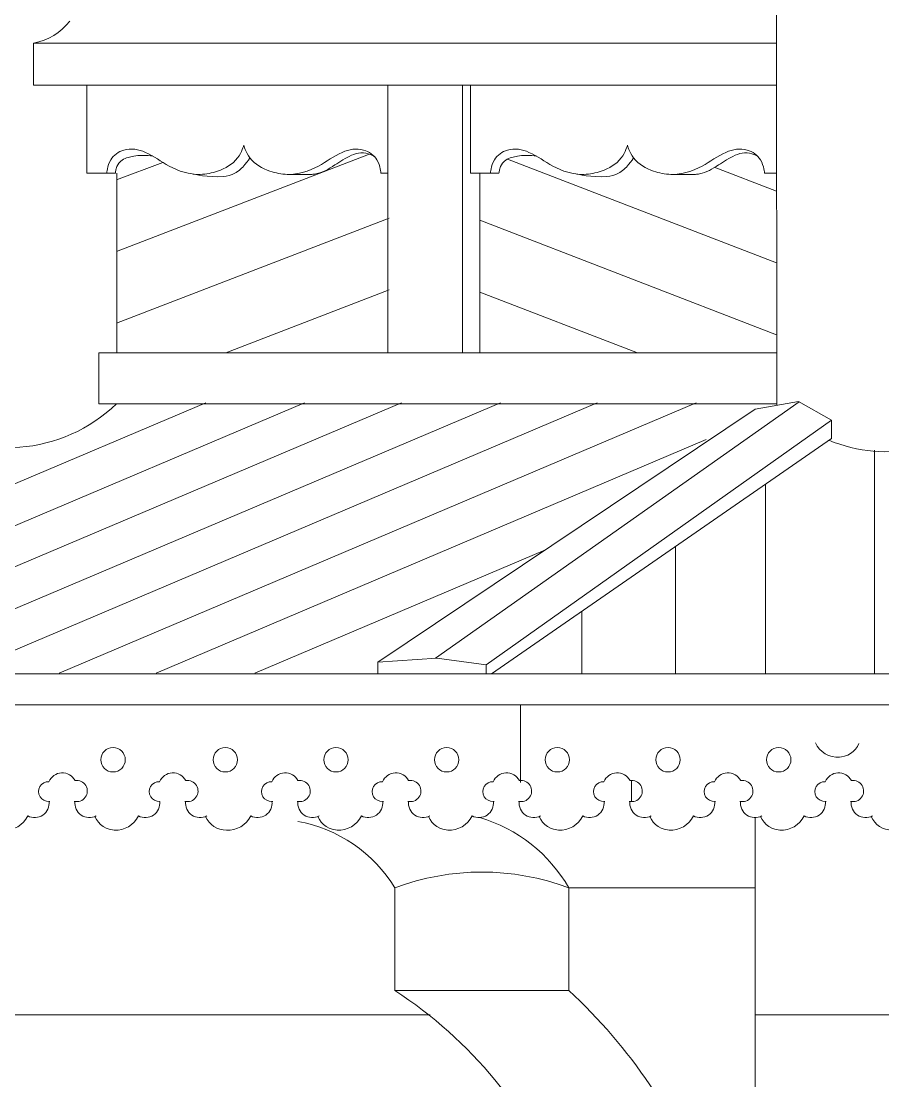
# Model space of a CAD drawing. Header units: millimetres. Extents: x 2399 to 111977, y 1313 to 59551.
# Drawn here: x 40611 to 41961, y 43038 to 44698 of the extents above; entities that cross this region are included whole.
import ezdxf

# ---------------------------------------------------------------- set-up
doc = ezdxf.new("R2010")
doc.units = ezdxf.units.MM
doc.layers.add('main line', color=7, linetype='Continuous', lineweight=13)

msp = doc.modelspace()

# ---------------------------------------------------------------- linework, layer by layer
at = {"layer": 'main line', "color": 7, "linetype": 'Continuous', "lineweight": 13}
for p, q in [((41794.8118, 44096.4456), (41794.4564, 44708.4628)), ((40630.4139, 44598.128), (40630.4139, 44663.8403)), ((41794.4564, 44663.54), (40630.4139, 44663.54)), ((40630.4139, 44598.128), (41794.4564, 44598.128)), ((40713.5902, 44598.128), (40713.5902, 44460.2853)), ((40713.5902, 44598.128), (40713.5902, 44460.2853)), ((40713.5902, 44598.128), (40713.5902, 44460.2853)), ((41185.2401, 44598.128), (41185.2401, 44178.6851)), ((41302.5994, 44598.128), (41302.5994, 44178.6851)), ((41314.6804, 44460.2853), (41314.6804, 44598.128)), ((40760.2673, 44337.4107), (41155.32, 44489.5782)), ((41794.4564, 44319.4315), (41372.622, 44481.9148)), ((40760.2673, 44449.7284), (40832.8385, 44476.9967)), ((41794.4564, 44431.7491), (41696.7599, 44469.3801)), ((40713.5902, 44460.2853), (40758.462, 44460.2853)), ((40760.7367, 44178.6851), (40760.7367, 44460.2853)), ((41314.6804, 44460.2853), (41359.5522, 44460.2853)), ((41329.3504, 44460.2853), (41329.3504, 44178.6851)), ((40760.2673, 44225.093), (41187.5998, 44389.6941)), ((41794.4564, 44207.1138), (41329.3504, 44386.2646)), ((40931.3801, 44178.6851), (41187.5998, 44277.3765)), ((41576.6664, 44178.6851), (41329.3504, 44273.947)), ((41794.4564, 44178.6851), (40732.6078, 44178.6851)), ((40732.6078, 44099.0339), (40732.6078, 44178.6851)), ((40900.1681, 44100.4699), (39901.9765, 43677.1602)), ((41054.9735, 44100.4699), (40056.7818, 43677.1602)), ((41206.8945, 44100.4699), (40208.7028, 43677.1602)), ((41361.6998, 44100.4699), (40363.5082, 43677.1602)), ((41513.6208, 44100.4699), (40515.4292, 43677.1602)), ((41668.4262, 44100.4699), (40670.2346, 43677.1602)), ((41794.8118, 44099.0339), (40732.6078, 44099.0339)), ((41260.083, 43700.4445), (41829.9784, 44101.8458)), ((41828.8694, 44102.4789), (41760.7543, 44090.4122)), ((41828.8694, 44102.4789), (41880.5422, 44072.9799)), ((41760.7543, 44090.4122), (41169.5047, 43694.1016)), ((41880.5422, 44072.9799), (41339.6726, 43689.9389)), ((41880.5422, 44072.9799), (41880.5422, 44044.7497)), ((41684.0399, 44042.6652), (40822.1556, 43677.1602)), ((41348.0184, 43675.7242), (41880.5422, 44044.7497)), ((41947.7723, 44025.995), (41947.7723, 43675.7242)), ((41777.0735, 43973.0485), (41777.0735, 43675.7242)), ((41432.3298, 43870.2715), (40976.9609, 43677.1602)), ((41636.0675, 43875.3349), (41636.0675, 43675.7242)), ((41489.2091, 43773.5658), (41489.2091, 43675.7242)), ((41262.3533, 43700.6034), (41169.5047, 43694.1016)), ((41262.3533, 43700.6034), (41339.6726, 43689.9389)), ((41169.5047, 43694.1016), (41169.5047, 43675.7242)), ((41339.6726, 43689.9389), (41339.6726, 43675.7242)), ((38930.6895, 43675.7242), (42554.0124, 43675.7242)), ((38934.0013, 43627.3017), (42519.7499, 43627.3017)), ((41393.2049, 43627.3017), (41393.2049, 43505.8483)), ((41567.3775, 43475.6773), (41567.3775, 43508.5288)), ((41760.948, 43450.009), (41760.948, 40722.3835)), ((41196.4137, 43179.8457), (41196.4137, 43340.5942)), ((41468.9881, 43179.8457), (41468.9881, 43340.5942)), ((41760.948, 43340.5942), (41468.9881, 43340.5942)), ((41196.4137, 43179.8457), (41468.9881, 43179.8457)), ((40542.9552, 43141.7935), (41251.5877, 43141.7935)), ((41760.948, 43141.7935), (42068.2386, 43141.7935))]:
    msp.add_line(p, q, dxfattribs=at)
at = {"layer": 'main line', "color": 7, "linetype": 'Continuous', "lineweight": 13, "flags": 128}
for points in [[(41893.2089, 43545.3267, -0.304535594), (41855.2812, 43567.6702)], [(41893.2089, 43545.3267, -0.304535594), (41855.2812, 43567.6702)], [(41893.2089, 43545.3267, -0.304535594), (41855.2812, 43567.6702)], [(41893.2089, 43545.3267, -0.304535594), (41855.2812, 43567.6702)], [(41893.2089, 43545.3267, -0.304535594), (41855.2812, 43567.6702)], [(41893.2089, 43545.3267, -0.304535594), (41855.2812, 43567.6702)], [(41923.5275, 43566.6853, -0.304535594), (41890.7541, 43545.3267)], [(41923.5275, 43566.6853, -0.304535594), (41890.7541, 43545.3267)], [(41923.5275, 43566.6853, -0.304535594), (41890.7541, 43545.3267)], [(41923.5275, 43566.6853, -0.304535594), (41890.7541, 43545.3267)], [(41923.5275, 43566.6853, -0.304535594), (41890.7541, 43545.3267)], [(41923.5275, 43566.6853, -0.304535594), (41890.7541, 43545.3267)], [(40693.9011, 43476.1599, 1.219803903), (40695.3315, 43508.8418, 0.63216014), (40654.3675, 43506.8436, 1.067465283), (40654.6022, 43476.1599, -0.60309642), (40621.2105, 43453.3936)], [(40693.9011, 43476.1599, 1.219803903), (40695.3315, 43508.8418, 0.63216014), (40654.3675, 43506.8436, 1.067465283), (40654.6022, 43476.1599, -0.60309642), (40621.2105, 43453.3936)], [(40693.9011, 43476.1599, 1.219803903), (40695.3315, 43508.8418, 0.63216014), (40654.3675, 43506.8436, 1.067465283), (40654.6022, 43476.1599, -0.60309642), (40621.2105, 43453.3936)], [(40693.9011, 43476.1599, 1.219803903), (40695.3315, 43508.8418, 0.63216014), (40654.3675, 43506.8436, 1.067465283), (40654.6022, 43476.1599, -0.60309642), (40621.2105, 43453.3936)], [(40693.9011, 43476.1599, 1.219803903), (40695.3315, 43508.8418, 0.63216014), (40654.3675, 43506.8436, 1.067465283), (40654.6022, 43476.1599, -0.60309642), (40621.2105, 43453.3936)], [(40693.9011, 43476.1599, 1.219803903), (40695.3315, 43508.8418, 0.63216014), (40654.3675, 43506.8436, 1.067465283), (40654.6022, 43476.1599, -0.60309642), (40621.2105, 43453.3936)], [(40867.313, 43476.1599, 1.219803903), (40868.7435, 43508.8418, 0.63216014), (40827.7795, 43506.8436, 1.067465283), (40828.0142, 43476.1599, -0.60309642), (40794.6224, 43453.3936)], [(40867.313, 43476.1599, 1.219803903), (40868.7435, 43508.8418, 0.63216014), (40827.7795, 43506.8436, 1.067465283), (40828.0142, 43476.1599, -0.60309642), (40794.6224, 43453.3936)], [(40867.313, 43476.1599, 1.219803903), (40868.7435, 43508.8418, 0.63216014), (40827.7795, 43506.8436, 1.067465283), (40828.0142, 43476.1599, -0.60309642), (40794.6224, 43453.3936)], [(40867.313, 43476.1599, 1.219803903), (40868.7435, 43508.8418, 0.63216014), (40827.7795, 43506.8436, 1.067465283), (40828.0142, 43476.1599, -0.60309642), (40794.6224, 43453.3936)], [(40867.313, 43476.1599, 1.219803903), (40868.7435, 43508.8418, 0.63216014), (40827.7795, 43506.8436, 1.067465283), (40828.0142, 43476.1599, -0.60309642), (40794.6224, 43453.3936)], [(40867.313, 43476.1599, 1.219803903), (40868.7435, 43508.8418, 0.63216014), (40827.7795, 43506.8436, 1.067465283), (40828.0142, 43476.1599, -0.60309642), (40794.6224, 43453.3936)], [(41043.1797, 43476.1599, 1.219803903), (41044.6102, 43508.8418, 0.63216014), (41003.6461, 43506.8436, 1.067465283), (41003.8809, 43476.1599, -0.60309642), (40970.4891, 43453.3936)], [(41043.1797, 43476.1599, 1.219803903), (41044.6102, 43508.8418, 0.63216014), (41003.6461, 43506.8436, 1.067465283), (41003.8809, 43476.1599, -0.60309642), (40970.4891, 43453.3936)], [(41043.1797, 43476.1599, 1.219803903), (41044.6102, 43508.8418, 0.63216014), (41003.6461, 43506.8436, 1.067465283), (41003.8809, 43476.1599, -0.60309642), (40970.4891, 43453.3936)], [(41043.1797, 43476.1599, 1.219803903), (41044.6102, 43508.8418, 0.63216014), (41003.6461, 43506.8436, 1.067465283), (41003.8809, 43476.1599, -0.60309642), (40970.4891, 43453.3936)], [(41043.1797, 43476.1599, 1.219803903), (41044.6102, 43508.8418, 0.63216014), (41003.6461, 43506.8436, 1.067465283), (41003.8809, 43476.1599, -0.60309642), (40970.4891, 43453.3936)], [(41043.1797, 43476.1599, 1.219803903), (41044.6102, 43508.8418, 0.63216014), (41003.6461, 43506.8436, 1.067465283), (41003.8809, 43476.1599, -0.60309642), (40970.4891, 43453.3936)], [(41216.5917, 43476.1599, 1.219803903), (41218.0221, 43508.8418, 0.63216014), (41177.0581, 43506.8436, 1.067465283), (41177.2929, 43476.1599, -0.60309642), (41143.9011, 43453.3936)], [(41216.5917, 43476.1599, 1.219803903), (41218.0221, 43508.8418, 0.63216014), (41177.0581, 43506.8436, 1.067465283), (41177.2929, 43476.1599, -0.60309642), (41143.9011, 43453.3936)], [(41216.5917, 43476.1599, 1.219803903), (41218.0221, 43508.8418, 0.63216014), (41177.0581, 43506.8436, 1.067465283), (41177.2929, 43476.1599, -0.60309642), (41143.9011, 43453.3936)], [(41216.5917, 43476.1599, 1.219803903), (41218.0221, 43508.8418, 0.63216014), (41177.0581, 43506.8436, 1.067465283), (41177.2929, 43476.1599, -0.60309642), (41143.9011, 43453.3936)], [(41216.5917, 43476.1599, 1.219803903), (41218.0221, 43508.8418, 0.63216014), (41177.0581, 43506.8436, 1.067465283), (41177.2929, 43476.1599, -0.60309642), (41143.9011, 43453.3936)], [(41216.5917, 43476.1599, 1.219803903), (41218.0221, 43508.8418, 0.63216014), (41177.0581, 43506.8436, 1.067465283), (41177.2929, 43476.1599, -0.60309642), (41143.9011, 43453.3936)], [(41390.0037, 43476.1599, 1.219803903), (41391.4341, 43508.8418, 0.63216014), (41350.4701, 43506.8436, 1.067465283), (41350.7048, 43476.1599, -0.60309642), (41317.3131, 43453.3936)], [(41390.0037, 43476.1599, 1.219803903), (41391.4341, 43508.8418, 0.63216014), (41350.4701, 43506.8436, 1.067465283), (41350.7048, 43476.1599, -0.60309642), (41317.3131, 43453.3936)], [(41390.0037, 43476.1599, 1.219803903), (41391.4341, 43508.8418, 0.63216014), (41350.4701, 43506.8436, 1.067465283), (41350.7048, 43476.1599, -0.60309642), (41317.3131, 43453.3936)], [(41390.0037, 43476.1599, 1.219803903), (41391.4341, 43508.8418, 0.63216014), (41350.4701, 43506.8436, 1.067465283), (41350.7048, 43476.1599, -0.60309642), (41317.3131, 43453.3936)], [(41390.0037, 43476.1599, 1.219803903), (41391.4341, 43508.8418, 0.63216014), (41350.4701, 43506.8436, 1.067465283), (41350.7048, 43476.1599, -0.60309642), (41317.3131, 43453.3936)], [(41390.0037, 43476.1599, 1.219803903), (41391.4341, 43508.8418, 0.63216014), (41350.4701, 43506.8436, 1.067465283), (41350.7048, 43476.1599, -0.60309642), (41317.3131, 43453.3936)], [(41563.4156, 43476.1599, 1.219803903), (41564.8461, 43508.8418, 0.63216014), (41523.882, 43506.8436, 1.067465283), (41524.1168, 43476.1599, -0.60309642), (41490.725, 43453.3936)], [(41563.4156, 43476.1599, 1.219803903), (41564.8461, 43508.8418, 0.63216014), (41523.882, 43506.8436, 1.067465283), (41524.1168, 43476.1599, -0.60309642), (41490.725, 43453.3936)], [(41563.4156, 43476.1599, 1.219803903), (41564.8461, 43508.8418, 0.63216014), (41523.882, 43506.8436, 1.067465283), (41524.1168, 43476.1599, -0.60309642), (41490.725, 43453.3936)], [(41563.4156, 43476.1599, 1.219803903), (41564.8461, 43508.8418, 0.63216014), (41523.882, 43506.8436, 1.067465283), (41524.1168, 43476.1599, -0.60309642), (41490.725, 43453.3936)], [(41563.4156, 43476.1599, 1.219803903), (41564.8461, 43508.8418, 0.63216014), (41523.882, 43506.8436, 1.067465283), (41524.1168, 43476.1599, -0.60309642), (41490.725, 43453.3936)], [(41563.4156, 43476.1599, 1.219803903), (41564.8461, 43508.8418, 0.63216014), (41523.882, 43506.8436, 1.067465283), (41524.1168, 43476.1599, -0.60309642), (41490.725, 43453.3936)], [(41736.8276, 43476.1599, 1.219803903), (41738.258, 43508.8418, 0.63216014), (41697.294, 43506.8436, 1.067465283), (41697.5288, 43476.1599, -0.60309642), (41664.137, 43453.3936)], [(41736.8276, 43476.1599, 1.219803903), (41738.258, 43508.8418, 0.63216014), (41697.294, 43506.8436, 1.067465283), (41697.5288, 43476.1599, -0.60309642), (41664.137, 43453.3936)], [(41736.8276, 43476.1599, 1.219803903), (41738.258, 43508.8418, 0.63216014), (41697.294, 43506.8436, 1.067465283), (41697.5288, 43476.1599, -0.60309642), (41664.137, 43453.3936)], [(41736.8276, 43476.1599, 1.219803903), (41738.258, 43508.8418, 0.63216014), (41697.294, 43506.8436, 1.067465283), (41697.5288, 43476.1599, -0.60309642), (41664.137, 43453.3936)], [(41736.8276, 43476.1599, 1.219803903), (41738.258, 43508.8418, 0.63216014), (41697.294, 43506.8436, 1.067465283), (41697.5288, 43476.1599, -0.60309642), (41664.137, 43453.3936)], [(41736.8276, 43476.1599, 1.219803903), (41738.258, 43508.8418, 0.63216014), (41697.294, 43506.8436, 1.067465283), (41697.5288, 43476.1599, -0.60309642), (41664.137, 43453.3936)], [(41910.2396, 43476.1599, 1.219803903), (41911.67, 43508.8418, 0.63216014), (41870.706, 43506.8436, 1.067465283), (41870.9407, 43476.1599, -0.60309642), (41837.549, 43453.3936)], [(41910.2396, 43476.1599, 1.219803903), (41911.67, 43508.8418, 0.63216014), (41870.706, 43506.8436, 1.067465283), (41870.9407, 43476.1599, -0.60309642), (41837.549, 43453.3936)], [(41910.2396, 43476.1599, 1.219803903), (41911.67, 43508.8418, 0.63216014), (41870.706, 43506.8436, 1.067465283), (41870.9407, 43476.1599, -0.60309642), (41837.549, 43453.3936)], [(41910.2396, 43476.1599, 1.219803903), (41911.67, 43508.8418, 0.63216014), (41870.706, 43506.8436, 1.067465283), (41870.9407, 43476.1599, -0.60309642), (41837.549, 43453.3936)], [(41910.2396, 43476.1599, 1.219803903), (41911.67, 43508.8418, 0.63216014), (41870.706, 43506.8436, 1.067465283), (41870.9407, 43476.1599, -0.60309642), (41837.549, 43453.3936)], [(41910.2396, 43476.1599, 1.219803903), (41911.67, 43508.8418, 0.63216014), (41870.706, 43506.8436, 1.067465283), (41870.9407, 43476.1599, -0.60309642), (41837.549, 43453.3936)], [(40655.8, 43476.1599, -0.017938026), (40654.6286, 43475.916)], [(40655.8, 43476.1599, -0.017938026), (40654.6286, 43475.916)], [(40655.8, 43476.1599, -0.017938026), (40654.6286, 43475.916)], [(40655.8, 43476.1599, -0.017938026), (40654.6286, 43475.916)], [(40655.8, 43476.1599, -0.017938026), (40654.6286, 43475.916)], [(40655.8, 43476.1599, -0.017938026), (40654.6286, 43475.916)], [(40695.0988, 43476.1599, 0.60309642), (40728.4905, 43453.3936)], [(40695.0988, 43476.1599, 0.60309642), (40728.4905, 43453.3936)], [(40695.0988, 43476.1599, 0.60309642), (40728.4905, 43453.3936)], [(40695.0988, 43476.1599, 0.60309642), (40728.4905, 43453.3936)], [(40695.0988, 43476.1599, 0.60309642), (40728.4905, 43453.3936)], [(40695.0988, 43476.1599, 0.60309642), (40728.4905, 43453.3936)], [(40868.5107, 43476.1599, 0.60309642), (40901.9025, 43453.3936)], [(40868.5107, 43476.1599, 0.60309642), (40901.9025, 43453.3936)], [(40868.5107, 43476.1599, 0.60309642), (40901.9025, 43453.3936)], [(40868.5107, 43476.1599, 0.60309642), (40901.9025, 43453.3936)], [(40868.5107, 43476.1599, 0.60309642), (40901.9025, 43453.3936)], [(40868.5107, 43476.1599, 0.60309642), (40901.9025, 43453.3936)], [(41005.0786, 43476.1599, -0.017938026), (41003.9073, 43475.916)], [(41005.0786, 43476.1599, -0.017938026), (41003.9073, 43475.916)], [(41005.0786, 43476.1599, -0.017938026), (41003.9073, 43475.916)], [(41005.0786, 43476.1599, -0.017938026), (41003.9073, 43475.916)], [(41005.0786, 43476.1599, -0.017938026), (41003.9073, 43475.916)], [(41005.0786, 43476.1599, -0.017938026), (41003.9073, 43475.916)], [(41044.3774, 43476.1599, 0.60309642), (41077.7692, 43453.3936)], [(41044.3774, 43476.1599, 0.60309642), (41077.7692, 43453.3936)], [(41044.3774, 43476.1599, 0.60309642), (41077.7692, 43453.3936)], [(41044.3774, 43476.1599, 0.60309642), (41077.7692, 43453.3936)], [(41044.3774, 43476.1599, 0.60309642), (41077.7692, 43453.3936)], [(41044.3774, 43476.1599, 0.60309642), (41077.7692, 43453.3936)], [(41178.4906, 43476.1599, -0.017938026), (41177.3192, 43475.916)], [(41178.4906, 43476.1599, -0.017938026), (41177.3192, 43475.916)], [(41178.4906, 43476.1599, -0.017938026), (41177.3192, 43475.916)], [(41178.4906, 43476.1599, -0.017938026), (41177.3192, 43475.916)], [(41178.4906, 43476.1599, -0.017938026), (41177.3192, 43475.916)], [(41178.4906, 43476.1599, -0.017938026), (41177.3192, 43475.916)], [(41217.7894, 43476.1599, 0.60309642), (41251.1812, 43453.3936)], [(41217.7894, 43476.1599, 0.60309642), (41251.1812, 43453.3936)], [(41217.7894, 43476.1599, 0.60309642), (41251.1812, 43453.3936)], [(41217.7894, 43476.1599, 0.60309642), (41251.1812, 43453.3936)], [(41217.7894, 43476.1599, 0.60309642), (41251.1812, 43453.3936)], [(41217.7894, 43476.1599, 0.60309642), (41251.1812, 43453.3936)], [(41351.9025, 43476.1599, -0.017938026), (41350.7312, 43475.916)], [(41351.9025, 43476.1599, -0.017938026), (41350.7312, 43475.916)], [(41351.9025, 43476.1599, -0.017938026), (41350.7312, 43475.916)], [(41351.9025, 43476.1599, -0.017938026), (41350.7312, 43475.916)], [(41351.9025, 43476.1599, -0.017938026), (41350.7312, 43475.916)], [(41351.9025, 43476.1599, -0.017938026), (41350.7312, 43475.916)], [(41391.2014, 43476.1599, 0.60309642), (41424.5931, 43453.3936)], [(41391.2014, 43476.1599, 0.60309642), (41424.5931, 43453.3936)], [(41391.2014, 43476.1599, 0.60309642), (41424.5931, 43453.3936)], [(41391.2014, 43476.1599, 0.60309642), (41424.5931, 43453.3936)], [(41391.2014, 43476.1599, 0.60309642), (41424.5931, 43453.3936)], [(41391.2014, 43476.1599, 0.60309642), (41424.5931, 43453.3936)], [(41525.3145, 43476.1599, -0.017938026), (41524.1432, 43475.916)], [(41525.3145, 43476.1599, -0.017938026), (41524.1432, 43475.916)], [(41525.3145, 43476.1599, -0.017938026), (41524.1432, 43475.916)], [(41525.3145, 43476.1599, -0.017938026), (41524.1432, 43475.916)], [(41525.3145, 43476.1599, -0.017938026), (41524.1432, 43475.916)], [(41525.3145, 43476.1599, -0.017938026), (41524.1432, 43475.916)], [(41564.6133, 43476.1599, 0.60309642), (41598.0051, 43453.3936)], [(41564.6133, 43476.1599, 0.60309642), (41598.0051, 43453.3936)], [(41564.6133, 43476.1599, 0.60309642), (41598.0051, 43453.3936)], [(41564.6133, 43476.1599, 0.60309642), (41598.0051, 43453.3936)], [(41564.6133, 43476.1599, 0.60309642), (41598.0051, 43453.3936)], [(41564.6133, 43476.1599, 0.60309642), (41598.0051, 43453.3936)], [(41698.7265, 43476.1599, -0.017938026), (41697.5551, 43475.916)], [(41698.7265, 43476.1599, -0.017938026), (41697.5551, 43475.916)], [(41698.7265, 43476.1599, -0.017938026), (41697.5551, 43475.916)], [(41698.7265, 43476.1599, -0.017938026), (41697.5551, 43475.916)], [(41698.7265, 43476.1599, -0.017938026), (41697.5551, 43475.916)], [(41698.7265, 43476.1599, -0.017938026), (41697.5551, 43475.916)], [(41738.0253, 43476.1599, 0.60309642), (41771.4171, 43453.3936)], [(41738.0253, 43476.1599, 0.60309642), (41771.4171, 43453.3936)], [(41738.0253, 43476.1599, 0.60309642), (41771.4171, 43453.3936)], [(41738.0253, 43476.1599, 0.60309642), (41771.4171, 43453.3936)], [(41738.0253, 43476.1599, 0.60309642), (41771.4171, 43453.3936)], [(41738.0253, 43476.1599, 0.60309642), (41771.4171, 43453.3936)], [(41872.1384, 43476.1599, -0.017938026), (41870.9671, 43475.916)], [(41872.1384, 43476.1599, -0.017938026), (41870.9671, 43475.916)], [(41872.1384, 43476.1599, -0.017938026), (41870.9671, 43475.916)], [(41872.1384, 43476.1599, -0.017938026), (41870.9671, 43475.916)], [(41872.1384, 43476.1599, -0.017938026), (41870.9671, 43475.916)], [(41872.1384, 43476.1599, -0.017938026), (41870.9671, 43475.916)], [(41911.4373, 43476.1599, 0.60309642), (41944.829, 43453.3936)], [(41911.4373, 43476.1599, 0.60309642), (41944.829, 43453.3936)], [(41911.4373, 43476.1599, 0.60309642), (41944.829, 43453.3936)], [(41911.4373, 43476.1599, 0.60309642), (41944.829, 43453.3936)], [(41911.4373, 43476.1599, 0.60309642), (41944.829, 43453.3936)], [(41911.4373, 43476.1599, 0.60309642), (41944.829, 43453.3936)], [(40583.2828, 43431.0501, 0.304535594), (40621.2105, 43453.3936)], [(40583.2828, 43431.0501, 0.304535594), (40621.2105, 43453.3936)], [(40583.2828, 43431.0501, 0.304535594), (40621.2105, 43453.3936)], [(40583.2828, 43431.0501, 0.304535594), (40621.2105, 43453.3936)], [(40583.2828, 43431.0501, 0.304535594), (40621.2105, 43453.3936)], [(40583.2828, 43431.0501, 0.304535594), (40621.2105, 43453.3936)], [(40726.3761, 43452.4088, 0.304535594), (40759.1495, 43431.0501)], [(40726.3761, 43452.4088, 0.304535594), (40759.1495, 43431.0501)], [(40726.3761, 43452.4088, 0.304535594), (40759.1495, 43431.0501)], [(40726.3761, 43452.4088, 0.304535594), (40759.1495, 43431.0501)], [(40726.3761, 43452.4088, 0.304535594), (40759.1495, 43431.0501)], [(40726.3761, 43452.4088, 0.304535594), (40759.1495, 43431.0501)], [(40756.6948, 43431.0501, 0.304535594), (40794.6224, 43453.3936)], [(40756.6948, 43431.0501, 0.304535594), (40794.6224, 43453.3936)], [(40756.6948, 43431.0501, 0.304535594), (40794.6224, 43453.3936)], [(40756.6948, 43431.0501, 0.304535594), (40794.6224, 43453.3936)], [(40756.6948, 43431.0501, 0.304535594), (40794.6224, 43453.3936)], [(40756.6948, 43431.0501, 0.304535594), (40794.6224, 43453.3936)], [(40899.7881, 43452.4088, 0.304535594), (40932.5615, 43431.0501)], [(40899.7881, 43452.4088, 0.304535594), (40932.5615, 43431.0501)], [(40899.7881, 43452.4088, 0.304535594), (40932.5615, 43431.0501)], [(40899.7881, 43452.4088, 0.304535594), (40932.5615, 43431.0501)], [(40899.7881, 43452.4088, 0.304535594), (40932.5615, 43431.0501)], [(40899.7881, 43452.4088, 0.304535594), (40932.5615, 43431.0501)], [(40932.5615, 43431.0501, 0.304535594), (40970.4891, 43453.3936)], [(40932.5615, 43431.0501, 0.304535594), (40970.4891, 43453.3936)], [(40932.5615, 43431.0501, 0.304535594), (40970.4891, 43453.3936)], [(40932.5615, 43431.0501, 0.304535594), (40970.4891, 43453.3936)], [(40932.5615, 43431.0501, 0.304535594), (40970.4891, 43453.3936)], [(40932.5615, 43431.0501, 0.304535594), (40970.4891, 43453.3936)], [(41075.6548, 43452.4088, 0.304535594), (41108.4281, 43431.0501)], [(41075.6548, 43452.4088, 0.304535594), (41108.4281, 43431.0501)], [(41075.6548, 43452.4088, 0.304535594), (41108.4281, 43431.0501)], [(41075.6548, 43452.4088, 0.304535594), (41108.4281, 43431.0501)], [(41075.6548, 43452.4088, 0.304535594), (41108.4281, 43431.0501)], [(41075.6548, 43452.4088, 0.304535594), (41108.4281, 43431.0501)], [(41105.9734, 43431.0501, 0.304535594), (41143.9011, 43453.3936)], [(41105.9734, 43431.0501, 0.304535594), (41143.9011, 43453.3936)], [(41105.9734, 43431.0501, 0.304535594), (41143.9011, 43453.3936)], [(41105.9734, 43431.0501, 0.304535594), (41143.9011, 43453.3936)], [(41105.9734, 43431.0501, 0.304535594), (41143.9011, 43453.3936)], [(41105.9734, 43431.0501, 0.304535594), (41143.9011, 43453.3936)], [(41249.0667, 43452.4088, 0.304535594), (41281.8401, 43431.0501)], [(41249.0667, 43452.4088, 0.304535594), (41281.8401, 43431.0501)], [(41249.0667, 43452.4088, 0.304535594), (41281.8401, 43431.0501)], [(41249.0667, 43452.4088, 0.304535594), (41281.8401, 43431.0501)], [(41249.0667, 43452.4088, 0.304535594), (41281.8401, 43431.0501)], [(41249.0667, 43452.4088, 0.304535594), (41281.8401, 43431.0501)], [(41279.3854, 43431.0501, 0.304535594), (41317.3131, 43453.3936)], [(41279.3854, 43431.0501, 0.304535594), (41317.3131, 43453.3936)], [(41279.3854, 43431.0501, 0.304535594), (41317.3131, 43453.3936)], [(41279.3854, 43431.0501, 0.304535594), (41317.3131, 43453.3936)], [(41279.3854, 43431.0501, 0.304535594), (41317.3131, 43453.3936)], [(41279.3854, 43431.0501, 0.304535594), (41317.3131, 43453.3936)], [(41422.4787, 43452.4088, 0.304535594), (41455.2521, 43431.0501)], [(41422.4787, 43452.4088, 0.304535594), (41455.2521, 43431.0501)], [(41422.4787, 43452.4088, 0.304535594), (41455.2521, 43431.0501)], [(41422.4787, 43452.4088, 0.304535594), (41455.2521, 43431.0501)], [(41422.4787, 43452.4088, 0.304535594), (41455.2521, 43431.0501)], [(41422.4787, 43452.4088, 0.304535594), (41455.2521, 43431.0501)], [(41452.7973, 43431.0501, 0.304535594), (41490.725, 43453.3936)], [(41452.7973, 43431.0501, 0.304535594), (41490.725, 43453.3936)], [(41452.7973, 43431.0501, 0.304535594), (41490.725, 43453.3936)], [(41452.7973, 43431.0501, 0.304535594), (41490.725, 43453.3936)], [(41452.7973, 43431.0501, 0.304535594), (41490.725, 43453.3936)], [(41452.7973, 43431.0501, 0.304535594), (41490.725, 43453.3936)], [(41595.8907, 43452.4088, 0.304535594), (41628.664, 43431.0501)], [(41595.8907, 43452.4088, 0.304535594), (41628.664, 43431.0501)], [(41595.8907, 43452.4088, 0.304535594), (41628.664, 43431.0501)], [(41595.8907, 43452.4088, 0.304535594), (41628.664, 43431.0501)], [(41595.8907, 43452.4088, 0.304535594), (41628.664, 43431.0501)], [(41595.8907, 43452.4088, 0.304535594), (41628.664, 43431.0501)], [(41626.2093, 43431.0501, 0.304535594), (41664.137, 43453.3936)], [(41626.2093, 43431.0501, 0.304535594), (41664.137, 43453.3936)], [(41626.2093, 43431.0501, 0.304535594), (41664.137, 43453.3936)], [(41626.2093, 43431.0501, 0.304535594), (41664.137, 43453.3936)], [(41626.2093, 43431.0501, 0.304535594), (41664.137, 43453.3936)], [(41626.2093, 43431.0501, 0.304535594), (41664.137, 43453.3936)], [(41769.3026, 43452.4088, 0.304535594), (41802.076, 43431.0501)], [(41769.3026, 43452.4088, 0.304535594), (41802.076, 43431.0501)], [(41769.3026, 43452.4088, 0.304535594), (41802.076, 43431.0501)], [(41769.3026, 43452.4088, 0.304535594), (41802.076, 43431.0501)], [(41769.3026, 43452.4088, 0.304535594), (41802.076, 43431.0501)], [(41769.3026, 43452.4088, 0.304535594), (41802.076, 43431.0501)], [(41799.6213, 43431.0501, 0.304535594), (41837.549, 43453.3936)], [(41799.6213, 43431.0501, 0.304535594), (41837.549, 43453.3936)], [(41799.6213, 43431.0501, 0.304535594), (41837.549, 43453.3936)], [(41799.6213, 43431.0501, 0.304535594), (41837.549, 43453.3936)], [(41799.6213, 43431.0501, 0.304535594), (41837.549, 43453.3936)], [(41799.6213, 43431.0501, 0.304535594), (41837.549, 43453.3936)], [(41942.7146, 43452.4088, 0.304535594), (41975.488, 43431.0501)], [(41942.7146, 43452.4088, 0.304535594), (41975.488, 43431.0501)], [(41942.7146, 43452.4088, 0.304535594), (41975.488, 43431.0501)], [(41942.7146, 43452.4088, 0.304535594), (41975.488, 43431.0501)], [(41942.7146, 43452.4088, 0.304535594), (41975.488, 43431.0501)], [(41942.7146, 43452.4088, 0.304535594), (41975.488, 43431.0501)]]:
    msp.add_lwpolyline(points, format="xyb", dxfattribs=at)
at = {"layer": 'main line', "color": 7, "linetype": 'Continuous', "lineweight": 13}
for centre in [(40754.8877, 43541.2726), (40754.8877, 43541.2726), (40754.8877, 43541.2726), (40754.8877, 43541.2726), (40754.8877, 43541.2726), (40754.8877, 43541.2726), (40930.7544, 43541.2726), (40930.7544, 43541.2726), (40930.7544, 43541.2726), (40930.7544, 43541.2726), (40930.7544, 43541.2726), (40930.7544, 43541.2726), (41104.1664, 43541.2726), (41104.1664, 43541.2726), (41104.1664, 43541.2726), (41104.1664, 43541.2726), (41104.1664, 43541.2726), (41104.1664, 43541.2726), (41277.5784, 43541.2726), (41277.5784, 43541.2726), (41277.5784, 43541.2726), (41277.5784, 43541.2726), (41277.5784, 43541.2726), (41277.5784, 43541.2726), (41450.9903, 43541.2726), (41450.9903, 43541.2726), (41450.9903, 43541.2726), (41450.9903, 43541.2726), (41450.9903, 43541.2726), (41450.9903, 43541.2726), (41624.4023, 43541.2726), (41624.4023, 43541.2726), (41624.4023, 43541.2726), (41624.4023, 43541.2726), (41624.4023, 43541.2726), (41624.4023, 43541.2726), (41797.8143, 43541.2726), (41797.8143, 43541.2726), (41797.8143, 43541.2726), (41797.8143, 43541.2726), (41797.8143, 43541.2726), (41797.8143, 43541.2726)]:
    msp.add_circle(centre, 19.1338, dxfattribs=at)
for centre, radius, start, end in [((40613.8406, 44754.8643), 92.5205, 280.319127, 322.1766489), ((40590.5873, 44273.6398), 243.4718, 234.3051105, 314.1802825), ((41966.1729, 44257.5648), 233.7062, 247.3887002, 317.2864032), ((41004.9396, 43223.9503), 224.2055, 31.3493194, 79.9321089), ((41262.2765, 43222.2807), 238.1759, 29.785106, 73.6153922), ((41332.7009, 42978.8021), 386.6106, 69.3585953, 110.6414047), ((40816.1591, 42596.6803), 696.1864, 22.1541339, 56.8935345), ((40895.9879, 42559.072), 844.8013, 20.8105212, 47.2916958)]:
    msp.add_arc(centre, radius, start, end, dxfattribs=at)
for points, knots in [([(40959.7045, 44503.9645), (40959.7045, 44503.9645), (40956.7578, 44492.8548), (40950.0073, 44483.9332), (40942.3347, 44473.793), (40930.7428, 44467.6214), (40918.7039, 44463.3459), (40909.9386, 44460.233), (40900.8125, 44458.2901), (40891.5195, 44458.112), (40874.4325, 44457.7846), (40857.7669, 44463.0509), (40842.7088, 44471.1908), (40830.0692, 44478.0234), (40818.6649, 44487.0472), (40805.4681, 44492.6917), (40794.7808, 44497.2629), (40783.0258, 44499.5131), (40771.8974, 44496.3595), (40763.2902, 44493.9204), (40755.7985, 44488.4827), (40751.1869, 44480.8267), (40745.6071, 44471.5631), (40744.9738, 44460.2853), (40744.9738, 44460.2853)], [0, 0, 0, 0, 1, 1, 1, 2, 2, 2, 3, 3, 3, 4, 4, 4, 5, 5, 5, 6, 6, 6, 7, 7, 7, 8, 8, 8, 8]), ([(40959.7045, 44503.9645), (40959.7045, 44503.9645), (40962.6512, 44492.8548), (40969.4017, 44483.9332), (40977.0743, 44473.793), (40988.6662, 44467.6214), (41000.7051, 44463.3459), (41009.4704, 44460.233), (41018.5966, 44458.2901), (41027.8895, 44458.112), (41044.9765, 44457.7846), (41061.6421, 44463.0509), (41076.7002, 44471.1908), (41089.3399, 44478.0234), (41100.7441, 44487.0472), (41113.9409, 44492.6917), (41124.6282, 44497.2629), (41136.3832, 44499.5131), (41147.5116, 44496.3595), (41156.1188, 44493.9204), (41163.6106, 44488.4827), (41168.2221, 44480.8267), (41173.8019, 44471.5631), (41174.4352, 44460.2853), (41174.4352, 44460.2853)], [0, 0, 0, 0, 1, 1, 1, 2, 2, 2, 3, 3, 3, 4, 4, 4, 5, 5, 5, 6, 6, 6, 7, 7, 7, 8, 8, 8, 8]), ([(41560.7948, 44503.9645), (41560.7948, 44503.9645), (41557.8481, 44492.8548), (41551.0975, 44483.9332), (41543.425, 44473.793), (41531.8331, 44467.6214), (41519.7941, 44463.3459), (41511.0289, 44460.233), (41501.9027, 44458.2901), (41492.6098, 44458.112), (41475.5228, 44457.7846), (41458.8572, 44463.0509), (41443.7991, 44471.1908), (41431.1594, 44478.0234), (41419.7552, 44487.0472), (41406.5584, 44492.6917), (41395.871, 44497.2629), (41384.1161, 44499.5131), (41372.9876, 44496.3595), (41364.3804, 44493.9204), (41356.8887, 44488.4827), (41352.2772, 44480.8267), (41346.6973, 44471.5631), (41346.0641, 44460.2853), (41346.0641, 44460.2853)], [0, 0, 0, 0, 1, 1, 1, 2, 2, 2, 3, 3, 3, 4, 4, 4, 5, 5, 5, 6, 6, 6, 7, 7, 7, 8, 8, 8, 8]), ([(41560.7948, 44503.9645), (41560.7948, 44503.9645), (41563.7415, 44492.8548), (41570.492, 44483.9332), (41578.1646, 44473.793), (41589.7565, 44467.6214), (41601.7954, 44463.3459), (41610.5607, 44460.233), (41619.6868, 44458.2901), (41628.9798, 44458.112), (41646.0667, 44457.7846), (41662.7324, 44463.0509), (41677.7905, 44471.1908), (41690.4301, 44478.0234), (41701.8344, 44487.0472), (41715.0311, 44492.6917), (41725.7185, 44497.2629), (41737.4734, 44499.5131), (41748.6019, 44496.3595), (41757.2091, 44493.9204), (41764.7008, 44488.4827), (41769.3124, 44480.8267), (41774.8922, 44471.5631), (41775.5255, 44460.2853), (41775.5255, 44460.2853)], [0, 0, 0, 0, 1, 1, 1, 2, 2, 2, 3, 3, 3, 4, 4, 4, 5, 5, 5, 6, 6, 6, 7, 7, 7, 8, 8, 8, 8]), ([(40758.462, 44460.2853), (40758.462, 44460.2853), (40758.7745, 44469.1268), (40763.8185, 44475.6155), (40767.9047, 44480.872), (40774.2254, 44483.6676), (40780.7193, 44485.3732), (40798.2678, 44489.9822), (40816.7214, 44487.0454), (40816.7214, 44487.0454)], [0, 0, 0, 0, 1, 1, 1, 2, 2, 2, 3, 3, 3, 3]), ([(40969.4017, 44483.9332), (40969.4017, 44483.9332), (40965.7734, 44478.5336), (40961.5692, 44473.5904), (40956.9823, 44468.1974), (40951.8602, 44463.133), (40945.5804, 44459.878), (40940.0111, 44456.9912), (40933.848, 44455.6366), (40927.5819, 44455.0553), (40903.8817, 44452.8563), (40880.2971, 44458.6814), (40880.2971, 44458.6814)], [0, 0, 0, 0, 1, 1, 1, 2, 2, 2, 3, 3, 3, 4, 4, 4, 4]), ([(41033.543, 44458.2051), (41033.543, 44458.2051), (41049.872, 44457.181), (41066.154, 44458.2051), (41068.3665, 44458.3442), (41070.5666, 44458.5932), (41072.7431, 44459.0072), (41083.4771, 44461.0492), (41092.9405, 44467.051), (41102.2206, 44472.879), (41110.7964, 44478.2646), (41119.2442, 44483.9201), (41128.4853, 44488.0429), (41133.1268, 44490.1137), (41137.9847, 44491.7301), (41143.0513, 44491.9459), (41154.0539, 44492.4145), (41164.0984, 44486.3063), (41164.0984, 44486.3063)], [0, 0, 0, 0, 1, 1, 1, 2, 2, 2, 3, 3, 3, 4, 4, 4, 5, 5, 5, 6, 6, 6, 6]), ([(41359.5522, 44460.2853), (41359.5522, 44460.2853), (41359.8648, 44469.1268), (41364.9088, 44475.6155), (41368.995, 44480.872), (41375.3157, 44483.6676), (41381.8096, 44485.3732), (41399.358, 44489.9822), (41417.8117, 44487.0454), (41417.8117, 44487.0454)], [0, 0, 0, 0, 1, 1, 1, 2, 2, 2, 3, 3, 3, 3]), ([(41570.492, 44483.9332), (41570.492, 44483.9332), (41566.8637, 44478.5336), (41562.6595, 44473.5904), (41558.0726, 44468.1974), (41552.9505, 44463.133), (41546.6707, 44459.878), (41541.1014, 44456.9912), (41534.9382, 44455.6366), (41528.6721, 44455.0553), (41504.9719, 44452.8563), (41481.3873, 44458.6814), (41481.3873, 44458.6814)], [0, 0, 0, 0, 1, 1, 1, 2, 2, 2, 3, 3, 3, 4, 4, 4, 4]), ([(41634.6333, 44458.2051), (41634.6333, 44458.2051), (41650.9622, 44457.181), (41667.2443, 44458.2051), (41669.4568, 44458.3442), (41671.6569, 44458.5932), (41673.8334, 44459.0072), (41684.5674, 44461.0492), (41694.0308, 44467.051), (41703.3109, 44472.879), (41711.8866, 44478.2646), (41720.3345, 44483.9201), (41729.5756, 44488.0429), (41734.2171, 44490.1137), (41739.0749, 44491.7301), (41744.1416, 44491.9459), (41755.1441, 44492.4145), (41765.1887, 44486.3063), (41765.1887, 44486.3063)], [0, 0, 0, 0, 1, 1, 1, 2, 2, 2, 3, 3, 3, 4, 4, 4, 5, 5, 5, 6, 6, 6, 6])]:
    msp.add_open_spline(points, degree=3, knots=knots, dxfattribs=at)
for points in [[(41174.4352, 44460.2853), (41174.4352, 44460.2853), (41180.106, 44460.2853), (41185.2401, 44460.2853)], [(41775.5255, 44460.2853), (41775.5255, 44460.2853), (41794.4564, 44460.2853), (41794.4564, 44460.2853)]]:
    msp.add_open_spline(points, degree=3, dxfattribs=at)

doc.saveas('drawing.dxf')
